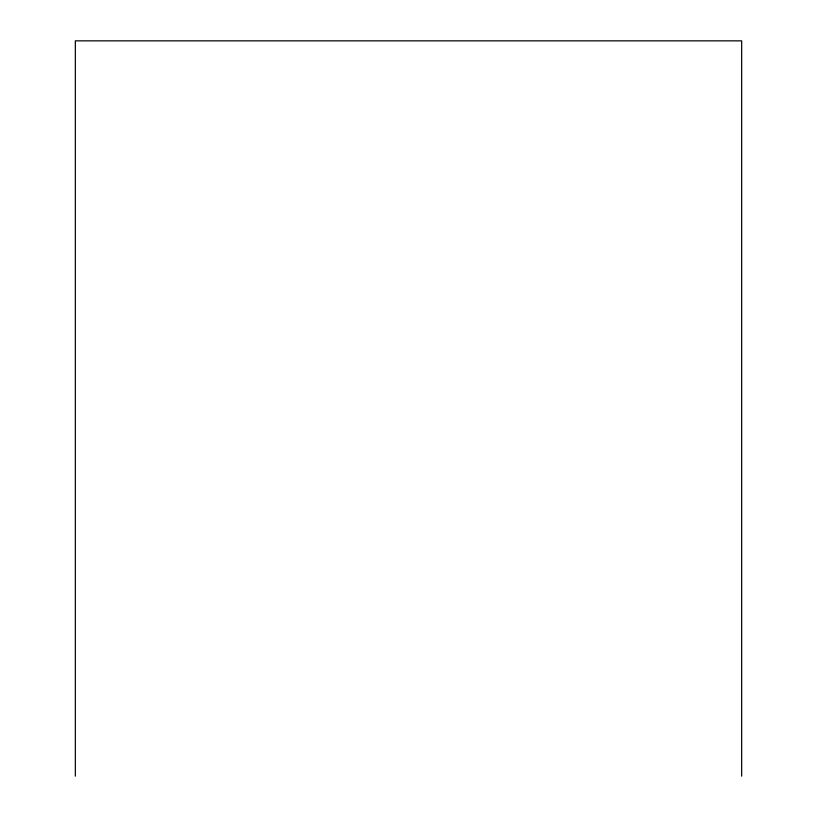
<?xml version="1.0" encoding="UTF-8"?>
<svg xmlns="http://www.w3.org/2000/svg" width="817" height="817" viewBox="0 0 817 817"><rect width="100%" height="100%" fill="white"/><g stroke="black" fill="none" stroke-linecap="round" stroke-linejoin="round"><path stroke-width="1.23" d="M741.662 776.15L741.662 40.85L75.338 40.85L75.338 776.15"/></g></svg>
